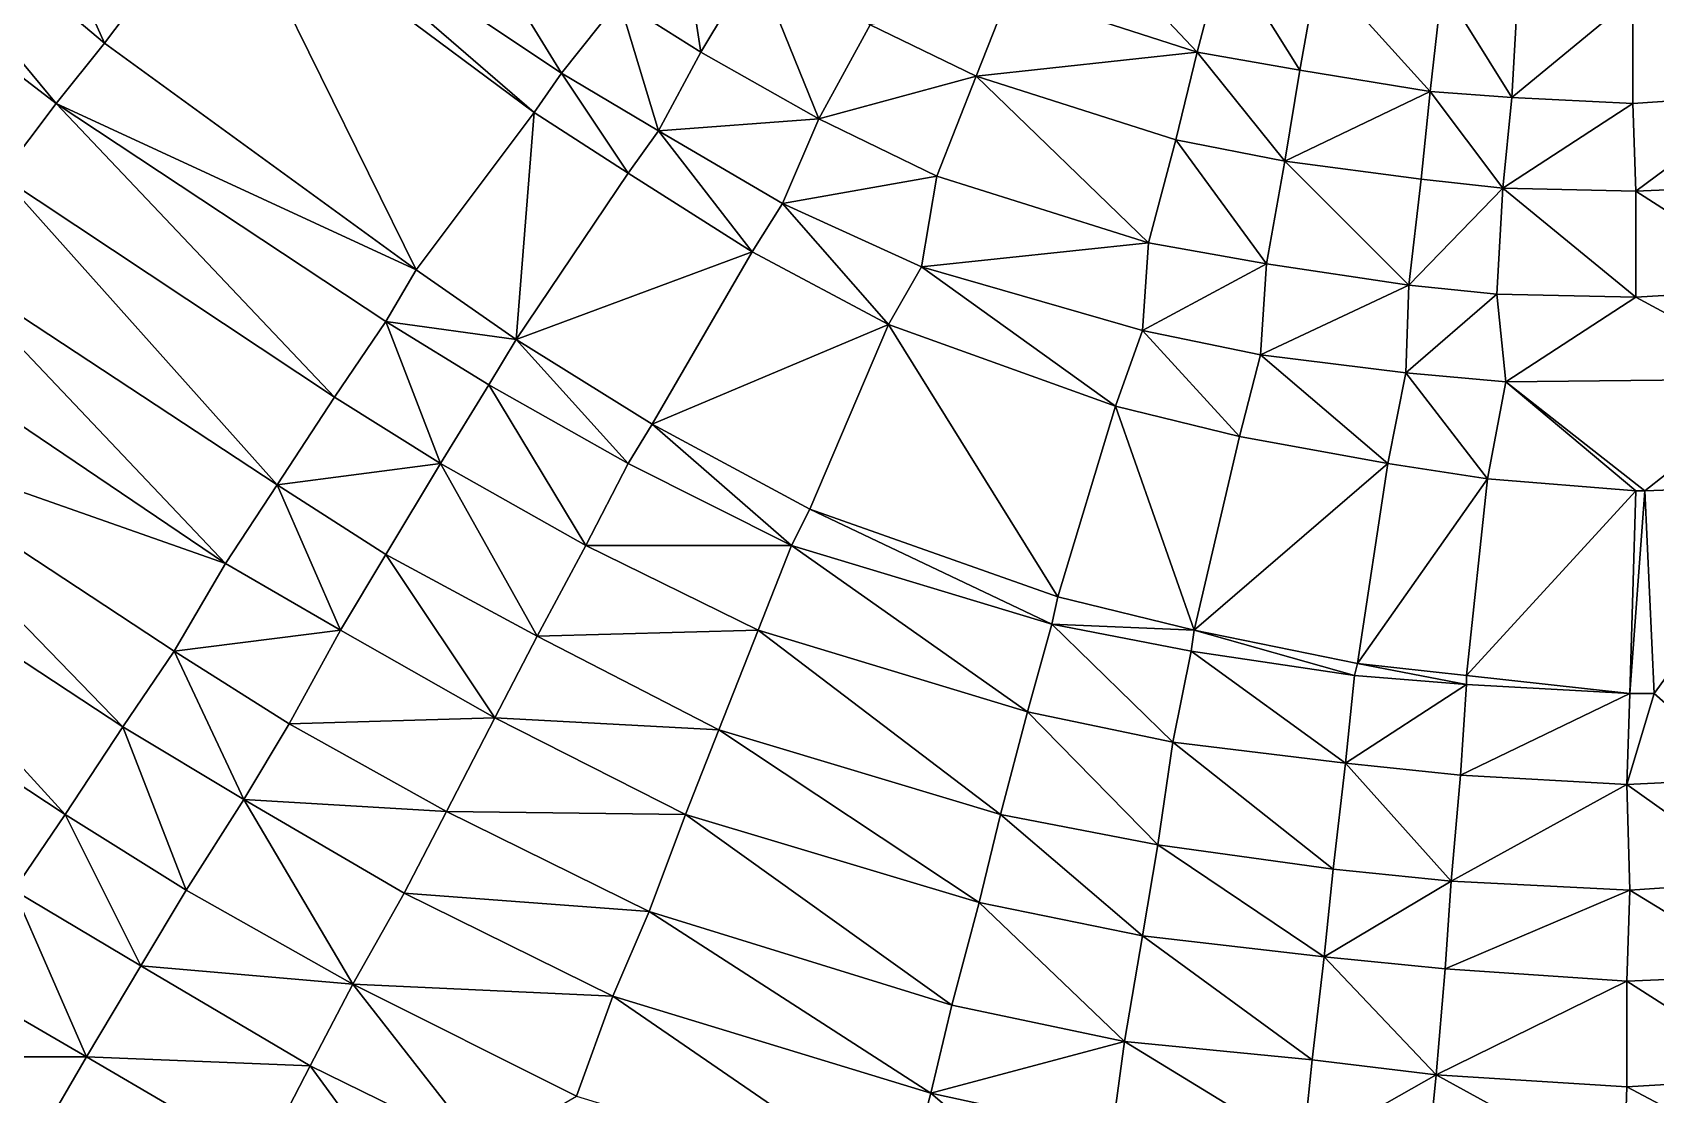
# Model space of a CAD drawing. Header units: millimetres. Extents: x 279405 to 280904, y 534349 to 535918.
# Drawn here: x 279933.1 to 280201.2, y 534726.8 to 534902.3 of the extents above; entities that cross this region are included whole.
import ezdxf

# ---------------------------------------------------------------- set-up
doc = ezdxf.new("R2010")
doc.units = ezdxf.units.MM
doc.layers.add('Карьер_конец_отработки', color=1, linetype='Continuous')

msp = doc.modelspace()

# ---------------------------------------------------------------- linework, layer by layer
at = {"layer": 'Карьер_конец_отработки', "color": 21, "true_color": 0xff914f}
for points in [[(279944.999989, 534900.500004, -161.870012), (279913.999989, 534969.500004, -167.279985), (279891.499989, 534945.500004, -167.279985), (279944.999989, 534900.500004, -161.870012)], [(279944.999989, 534900.500004, -161.870012), (279964.999989, 534927.000004, -161.870012), (279913.999989, 534969.500004, -167.279985), (279944.999989, 534900.500004, -161.870012)], [(279936.999989, 534890.500004, -140.000002), (279891.499989, 534945.500004, -167.279985), (279880.499989, 534934.000004, -140.000002), (279936.999989, 534890.500004, -140.000002)], [(279936.999989, 534890.500004, -140.000002), (279944.999989, 534900.500004, -161.870012), (279891.499989, 534945.500004, -167.279985), (279936.999989, 534890.500004, -140.000002)], [(279927.999989, 534878.500004, -140.000002), (279936.999989, 534890.500004, -140.000002), (279880.499989, 534934.000004, -140.000002), (279927.999989, 534878.500004, -140.000002)], [(280020.499989, 534895.500004, -169.999987), (279997.499989, 534933.000004, -169.999987), (279967.999989, 534930.500004, -169.999987), (280020.499989, 534895.500004, -169.999987)], [(280020.499989, 534895.500004, -169.999987), (280029.999989, 534907.500004, -169.999987), (279997.499989, 534933.000004, -169.999987), (280020.499989, 534895.500004, -169.999987)], [(280015.999989, 534889.000004, -156.900011), (279967.999989, 534930.500004, -169.999987), (279964.999989, 534927.000004, -161.870012), (280015.999989, 534889.000004, -156.900011)], [(280015.999989, 534889.000004, -156.900011), (280020.499989, 534895.500004, -169.999987), (279967.999989, 534930.500004, -169.999987), (280015.999989, 534889.000004, -156.900011)], [(279996.499989, 534863.000004, -156.900011), (279964.999989, 534927.000004, -161.870012), (279944.999989, 534900.500004, -161.870012), (279996.499989, 534863.000004, -156.900011)], [(279996.499989, 534863.000004, -156.900011), (280015.999989, 534889.000004, -156.900011), (279964.999989, 534927.000004, -161.870012), (279996.499989, 534863.000004, -156.900011)], [(280125.499989, 534899.000004, -199.999987), (280100.999989, 534925.000004, -229.999987), (280094.499989, 534909.000004, -199.999987), (280125.499989, 534899.000004, -199.999987)], [(280125.499989, 534899.000004, -199.999987), (280129.999989, 534916.000004, -229.999987), (280100.999989, 534925.000004, -229.999987), (280125.499989, 534899.000004, -199.999987)], [(280043.499989, 534899.000004, -169.999987), (280039.999989, 534922.000004, -199.999987), (280029.999989, 534907.500004, -169.999987), (280043.499989, 534899.000004, -169.999987)], [(280043.499989, 534899.000004, -169.999987), (280052.499989, 534914.000004, -199.999987), (280039.999989, 534922.000004, -199.999987), (280043.499989, 534899.000004, -169.999987)], [(280142.499989, 534896.000004, -199.999987), (280129.999989, 534916.000004, -229.999987), (280125.499989, 534899.000004, -199.999987), (280142.499989, 534896.000004, -199.999987)], [(280142.499989, 534896.000004, -199.999987), (280145.499989, 534913.000004, -229.999987), (280129.999989, 534916.000004, -229.999987), (280142.499989, 534896.000004, -199.999987)], [(280062.999989, 534888.000004, -169.999987), (280052.499989, 534914.000004, -199.999987), (280043.499989, 534899.000004, -169.999987), (280062.999989, 534888.000004, -169.999987)], [(280062.999989, 534888.000004, -169.999987), (280071.499989, 534903.500004, -199.999987), (280052.499989, 534914.000004, -199.999987), (280062.999989, 534888.000004, -169.999987)], [(280163.999989, 534892.500004, -199.999987), (280145.499989, 534913.000004, -229.999987), (280142.499989, 534896.000004, -199.999987), (280163.999989, 534892.500004, -199.999987)], [(280163.999989, 534892.500004, -199.999987), (280165.999989, 534910.000004, -229.999987), (280145.499989, 534913.000004, -229.999987), (280163.999989, 534892.500004, -199.999987)], [(280088.999989, 534895.000004, -199.999987), (280094.499989, 534909.000004, -199.999987), (280071.499989, 534903.500004, -199.999987), (280088.999989, 534895.000004, -199.999987)], [(280125.499989, 534899.000004, -199.999987), (280094.499989, 534909.000004, -199.999987), (280088.999989, 534895.000004, -199.999987), (280125.499989, 534899.000004, -199.999987)], [(280177.499989, 534891.500004, -199.999987), (280165.999989, 534910.000004, -229.999987), (280163.999989, 534892.500004, -199.999987), (280177.499989, 534891.500004, -199.999987)], [(280177.499989, 534891.500004, -199.999987), (280178.499989, 534909.000004, -229.999987), (280165.999989, 534910.000004, -229.999987), (280177.499989, 534891.500004, -199.999987)], [(280197.499989, 534908.000004, -229.999987), (280178.499989, 534909.000004, -229.999987), (280177.499989, 534891.500004, -199.999987), (280197.499989, 534908.000004, -229.999987)], [(280197.499989, 534890.500004, -199.999987), (280197.499989, 534908.000004, -229.999987), (280177.499989, 534891.500004, -199.999987), (280197.499989, 534890.500004, -199.999987)], [(280219.499989, 534892.000004, -199.999987), (280217.999989, 534909.500004, -229.999987), (280197.499989, 534908.000004, -229.999987), (280219.499989, 534892.000004, -199.999987)], [(280219.499989, 534892.000004, -199.999987), (280197.499989, 534908.000004, -229.999987), (280197.499989, 534890.500004, -199.999987), (280219.499989, 534892.000004, -199.999987)], [(280036.499989, 534886.000004, -169.999987), (280029.999989, 534907.500004, -169.999987), (280020.499989, 534895.500004, -169.999987), (280036.499989, 534886.000004, -169.999987)], [(280036.499989, 534886.000004, -169.999987), (280043.499989, 534899.000004, -169.999987), (280029.999989, 534907.500004, -169.999987), (280036.499989, 534886.000004, -169.999987)], [(280088.999989, 534895.000004, -199.999987), (280071.499989, 534903.500004, -199.999987), (280062.999989, 534888.000004, -169.999987), (280088.999989, 534895.000004, -199.999987)], [(279996.499989, 534863.000004, -156.900011), (279944.999989, 534900.500004, -161.870012), (279936.999989, 534890.500004, -140.000002), (279996.499989, 534863.000004, -156.900011)], [(280062.999989, 534888.000004, -169.999987), (280043.499989, 534899.000004, -169.999987), (280036.499989, 534886.000004, -169.999987), (280062.999989, 534888.000004, -169.999987)], [(280121.999989, 534884.500004, -199.999987), (280125.499989, 534899.000004, -199.999987), (280088.999989, 534895.000004, -199.999987), (280121.999989, 534884.500004, -199.999987)], [(280139.999989, 534881.000004, -199.999987), (280125.499989, 534899.000004, -199.999987), (280121.999989, 534884.500004, -199.999987), (280139.999989, 534881.000004, -199.999987)], [(280139.999989, 534881.000004, -199.999987), (280142.499989, 534896.000004, -199.999987), (280125.499989, 534899.000004, -199.999987), (280139.999989, 534881.000004, -199.999987)], [(280031.499989, 534879.000004, -155.370012), (280020.499989, 534895.500004, -169.999987), (280015.999989, 534889.000004, -156.900011), (280031.499989, 534879.000004, -155.370012)], [(280031.499989, 534879.000004, -155.370012), (280036.499989, 534886.000004, -169.999987), (280020.499989, 534895.500004, -169.999987), (280031.499989, 534879.000004, -155.370012)], [(280082.499989, 534878.500004, -169.999987), (280088.999989, 534895.000004, -199.999987), (280062.999989, 534888.000004, -169.999987), (280082.499989, 534878.500004, -169.999987)], [(280117.499989, 534867.500004, -169.999987), (280088.999989, 534895.000004, -199.999987), (280082.499989, 534878.500004, -169.999987), (280117.499989, 534867.500004, -169.999987)], [(280117.499989, 534867.500004, -169.999987), (280121.999989, 534884.500004, -199.999987), (280088.999989, 534895.000004, -199.999987), (280117.499989, 534867.500004, -169.999987)], [(280163.999989, 534892.500004, -199.999987), (280142.499989, 534896.000004, -199.999987), (280139.999989, 534881.000004, -199.999987), (280163.999989, 534892.500004, -199.999987)], [(280162.499989, 534878.000004, -199.999987), (280163.999989, 534892.500004, -199.999987), (280139.999989, 534881.000004, -199.999987), (280162.499989, 534878.000004, -199.999987)], [(280175.999989, 534876.500004, -199.999987), (280163.999989, 534892.500004, -199.999987), (280162.499989, 534878.000004, -199.999987), (280175.999989, 534876.500004, -199.999987)], [(280175.999989, 534876.500004, -199.999987), (280177.499989, 534891.500004, -199.999987), (280163.999989, 534892.500004, -199.999987), (280175.999989, 534876.500004, -199.999987)], [(280197.999989, 534876.000004, -199.999987), (280219.499989, 534892.000004, -199.999987), (280197.499989, 534890.500004, -199.999987), (280197.999989, 534876.000004, -199.999987)], [(280220.999989, 534877.000004, -199.999987), (280219.499989, 534892.000004, -199.999987), (280197.999989, 534876.000004, -199.999987), (280220.999989, 534877.000004, -199.999987)], [(279982.999989, 534842.000004, -140.000002), (279936.999989, 534890.500004, -140.000002), (279927.999989, 534878.500004, -140.000002), (279982.999989, 534842.000004, -140.000002)], [(279982.999989, 534842.000004, -140.000002), (279991.499989, 534854.500004, -140.000002), (279936.999989, 534890.500004, -140.000002), (279982.999989, 534842.000004, -140.000002)], [(279991.499989, 534854.500004, -140.000002), (279996.499989, 534863.000004, -156.900011), (279936.999989, 534890.500004, -140.000002), (279991.499989, 534854.500004, -140.000002)], [(280012.999989, 534851.500004, -155.370012), (280015.999989, 534889.000004, -156.900011), (279996.499989, 534863.000004, -156.900011), (280012.999989, 534851.500004, -155.370012)], [(280031.499989, 534879.000004, -155.370012), (280015.999989, 534889.000004, -156.900011), (280012.999989, 534851.500004, -155.370012), (280031.499989, 534879.000004, -155.370012)], [(280197.499989, 534890.500004, -199.999987), (280177.499989, 534891.500004, -199.999987), (280175.999989, 534876.500004, -199.999987), (280197.499989, 534890.500004, -199.999987)], [(280197.999989, 534876.000004, -199.999987), (280197.499989, 534890.500004, -199.999987), (280175.999989, 534876.500004, -199.999987), (280197.999989, 534876.000004, -199.999987)], [(280056.999989, 534874.000004, -169.999987), (280062.999989, 534888.000004, -169.999987), (280036.499989, 534886.000004, -169.999987), (280056.999989, 534874.000004, -169.999987)], [(280082.499989, 534878.500004, -169.999987), (280062.999989, 534888.000004, -169.999987), (280056.999989, 534874.000004, -169.999987), (280082.499989, 534878.500004, -169.999987)], [(280051.999989, 534866.000004, -153.349993), (280036.499989, 534886.000004, -169.999987), (280031.499989, 534879.000004, -155.370012), (280051.999989, 534866.000004, -153.349993)], [(280051.999989, 534866.000004, -153.349993), (280056.999989, 534874.000004, -169.999987), (280036.499989, 534886.000004, -169.999987), (280051.999989, 534866.000004, -153.349993)], [(280136.999989, 534864.000004, -169.999987), (280121.999989, 534884.500004, -199.999987), (280117.499989, 534867.500004, -169.999987), (280136.999989, 534864.000004, -169.999987)], [(280136.999989, 534864.000004, -169.999987), (280139.999989, 534881.000004, -199.999987), (280121.999989, 534884.500004, -199.999987), (280136.999989, 534864.000004, -169.999987)], [(280160.499989, 534860.500004, -169.999987), (280139.999989, 534881.000004, -199.999987), (280136.999989, 534864.000004, -169.999987), (280160.499989, 534860.500004, -169.999987)], [(280160.499989, 534860.500004, -169.999987), (280162.499989, 534878.000004, -199.999987), (280139.999989, 534881.000004, -199.999987), (280160.499989, 534860.500004, -169.999987)], [(279973.499989, 534827.500004, -110.000002), (279927.999989, 534878.500004, -140.000002), (279917.999989, 534864.000004, -110.000002), (279973.499989, 534827.500004, -110.000002)], [(279973.499989, 534827.500004, -110.000002), (279982.999989, 534842.000004, -140.000002), (279927.999989, 534878.500004, -140.000002), (279973.499989, 534827.500004, -110.000002)], [(280051.999989, 534866.000004, -153.349993), (280031.499989, 534879.000004, -155.370012), (280012.999989, 534851.500004, -155.370012), (280051.999989, 534866.000004, -153.349993)], [(280079.999989, 534863.500004, -169.999987), (280082.499989, 534878.500004, -169.999987), (280056.999989, 534874.000004, -169.999987), (280079.999989, 534863.500004, -169.999987)], [(280117.499989, 534867.500004, -169.999987), (280082.499989, 534878.500004, -169.999987), (280079.999989, 534863.500004, -169.999987), (280117.499989, 534867.500004, -169.999987)], [(280175.999989, 534876.500004, -199.999987), (280162.499989, 534878.000004, -199.999987), (280160.499989, 534860.500004, -169.999987), (280175.999989, 534876.500004, -199.999987)], [(280174.999989, 534859.000004, -169.999987), (280175.999989, 534876.500004, -199.999987), (280160.499989, 534860.500004, -169.999987), (280174.999989, 534859.000004, -169.999987)], [(280197.999989, 534858.500004, -169.999987), (280175.999989, 534876.500004, -199.999987), (280174.999989, 534859.000004, -169.999987), (280197.999989, 534858.500004, -169.999987)], [(280197.999989, 534858.500004, -169.999987), (280197.999989, 534876.000004, -199.999987), (280175.999989, 534876.500004, -199.999987), (280197.999989, 534858.500004, -169.999987)], [(280222.999989, 534860.000004, -169.999987), (280220.999989, 534877.000004, -199.999987), (280197.999989, 534876.000004, -199.999987), (280222.999989, 534860.000004, -169.999987)], [(280222.999989, 534860.000004, -169.999987), (280197.999989, 534876.000004, -199.999987), (280197.999989, 534858.500004, -169.999987), (280222.999989, 534860.000004, -169.999987)], [(280074.499989, 534854.000004, -151.039995), (280056.999989, 534874.000004, -169.999987), (280051.999989, 534866.000004, -153.349993), (280074.499989, 534854.000004, -151.039995)], [(280074.499989, 534854.000004, -151.039995), (280079.999989, 534863.500004, -169.999987), (280056.999989, 534874.000004, -169.999987), (280074.499989, 534854.000004, -151.039995)], [(280116.499989, 534853.000004, -169.999987), (280117.499989, 534867.500004, -169.999987), (280079.999989, 534863.500004, -169.999987), (280116.499989, 534853.000004, -169.999987)], [(280136.999989, 534864.000004, -169.999987), (280117.499989, 534867.500004, -169.999987), (280116.499989, 534853.000004, -169.999987), (280136.999989, 534864.000004, -169.999987)], [(280035.499989, 534837.500004, -153.349993), (280051.999989, 534866.000004, -153.349993), (280012.999989, 534851.500004, -155.370012), (280035.499989, 534837.500004, -153.349993)], [(280074.499989, 534854.000004, -151.039995), (280051.999989, 534866.000004, -153.349993), (280035.499989, 534837.500004, -153.349993), (280074.499989, 534854.000004, -151.039995)], [(279964.999989, 534814.500004, -110.000002), (279917.999989, 534864.000004, -110.000002), (279909.499989, 534852.000004, -110.000002), (279964.999989, 534814.500004, -110.000002)], [(279964.999989, 534814.500004, -110.000002), (279973.499989, 534827.500004, -110.000002), (279917.999989, 534864.000004, -110.000002), (279964.999989, 534814.500004, -110.000002)], [(280012.999989, 534851.500004, -155.370012), (279996.499989, 534863.000004, -156.900011), (279991.499989, 534854.500004, -140.000002), (280012.999989, 534851.500004, -155.370012)], [(280111.999989, 534840.500004, -147.65999), (280079.999989, 534863.500004, -169.999987), (280074.499989, 534854.000004, -151.039995), (280111.999989, 534840.500004, -147.65999)], [(280111.999989, 534840.500004, -147.65999), (280116.499989, 534853.000004, -169.999987), (280079.999989, 534863.500004, -169.999987), (280111.999989, 534840.500004, -147.65999)], [(280135.999989, 534849.000004, -169.999987), (280136.999989, 534864.000004, -169.999987), (280116.499989, 534853.000004, -169.999987), (280135.999989, 534849.000004, -169.999987)], [(280160.499989, 534860.500004, -169.999987), (280136.999989, 534864.000004, -169.999987), (280135.999989, 534849.000004, -169.999987), (280160.499989, 534860.500004, -169.999987)], [(280159.999989, 534846.000004, -169.999987), (280160.499989, 534860.500004, -169.999987), (280135.999989, 534849.000004, -169.999987), (280159.999989, 534846.000004, -169.999987)], [(280174.999989, 534859.000004, -169.999987), (280160.499989, 534860.500004, -169.999987), (280159.999989, 534846.000004, -169.999987), (280174.999989, 534859.000004, -169.999987)], [(280222.999989, 534845.000004, -169.999987), (280222.999989, 534860.000004, -169.999987), (280197.999989, 534858.500004, -169.999987), (280222.999989, 534845.000004, -169.999987)], [(280176.499989, 534844.500004, -169.999987), (280174.999989, 534859.000004, -169.999987), (280159.999989, 534846.000004, -169.999987), (280176.499989, 534844.500004, -169.999987)], [(280176.499989, 534844.500004, -169.999987), (280197.999989, 534858.500004, -169.999987), (280174.999989, 534859.000004, -169.999987), (280176.499989, 534844.500004, -169.999987)], [(280222.999989, 534845.000004, -169.999987), (280197.999989, 534858.500004, -169.999987), (280176.499989, 534844.500004, -169.999987), (280222.999989, 534845.000004, -169.999987)], [(280000.499989, 534831.000004, -140.000002), (279991.499989, 534854.500004, -140.000002), (279982.999989, 534842.000004, -140.000002), (280000.499989, 534831.000004, -140.000002)], [(280000.499989, 534831.000004, -140.000002), (280008.499989, 534844.000004, -140.000002), (279991.499989, 534854.500004, -140.000002), (280000.499989, 534831.000004, -140.000002)], [(280008.499989, 534844.000004, -140.000002), (280012.999989, 534851.500004, -155.370012), (279991.499989, 534854.500004, -140.000002), (280008.499989, 534844.000004, -140.000002)], [(279964.999989, 534814.500004, -110.000002), (279909.499989, 534852.000004, -110.000002), (279899.499989, 534837.500004, -80.000002), (279964.999989, 534814.500004, -110.000002)], [(280031.499989, 534831.000004, -140.000002), (280012.999989, 534851.500004, -155.370012), (280008.499989, 534844.000004, -140.000002), (280031.499989, 534831.000004, -140.000002)], [(280031.499989, 534831.000004, -140.000002), (280035.499989, 534837.500004, -153.349993), (280012.999989, 534851.500004, -155.370012), (280031.499989, 534831.000004, -140.000002)], [(280061.499989, 534823.500004, -151.039995), (280074.499989, 534854.000004, -151.039995), (280035.499989, 534837.500004, -153.349993), (280061.499989, 534823.500004, -151.039995)], [(280102.499989, 534809.000004, -147.65999), (280074.499989, 534854.000004, -151.039995), (280061.499989, 534823.500004, -151.039995), (280102.499989, 534809.000004, -147.65999)], [(280102.499989, 534809.000004, -147.65999), (280111.999989, 534840.500004, -147.65999), (280074.499989, 534854.000004, -151.039995), (280102.499989, 534809.000004, -147.65999)], [(280132.499989, 534835.500004, -145.860002), (280116.499989, 534853.000004, -169.999987), (280111.999989, 534840.500004, -147.65999), (280132.499989, 534835.500004, -145.860002)], [(280132.499989, 534835.500004, -145.860002), (280135.999989, 534849.000004, -169.999987), (280116.499989, 534853.000004, -169.999987), (280132.499989, 534835.500004, -145.860002)], [(280156.999989, 534831.000004, -143.770006), (280135.999989, 534849.000004, -169.999987), (280132.499989, 534835.500004, -145.860002), (280156.999989, 534831.000004, -143.770006)], [(280156.999989, 534831.000004, -143.770006), (280159.999989, 534846.000004, -169.999987), (280135.999989, 534849.000004, -169.999987), (280156.999989, 534831.000004, -143.770006)], [(280173.499989, 534828.500004, -142.369997), (280159.999989, 534846.000004, -169.999987), (280156.999989, 534831.000004, -143.770006), (280173.499989, 534828.500004, -142.369997)], [(280173.499989, 534828.500004, -142.369997), (280176.499989, 534844.500004, -169.999987), (280159.999989, 534846.000004, -169.999987), (280173.499989, 534828.500004, -142.369997)], [(280024.499989, 534817.500004, -140.000002), (280008.499989, 534844.000004, -140.000002), (280000.499989, 534831.000004, -140.000002), (280024.499989, 534817.500004, -140.000002)], [(280024.499989, 534817.500004, -140.000002), (280031.499989, 534831.000004, -140.000002), (280008.499989, 534844.000004, -140.000002), (280024.499989, 534817.500004, -140.000002)], [(280197.999989, 534826.500004, -140.319994), (280176.499989, 534844.500004, -169.999987), (280173.499989, 534828.500004, -142.369997), (280197.999989, 534826.500004, -140.319994)], [(280199.499989, 534826.500004, -140.000002), (280222.999989, 534845.000004, -169.999987), (280176.499989, 534844.500004, -169.999987), (280199.499989, 534826.500004, -140.000002)], [(280197.999989, 534826.500004, -140.319994), (280199.499989, 534826.500004, -140.000002), (280176.499989, 534844.500004, -169.999987), (280197.999989, 534826.500004, -140.319994)], [(280225.999989, 534827.500004, -140.000002), (280222.999989, 534845.000004, -169.999987), (280199.499989, 534826.500004, -140.000002), (280225.999989, 534827.500004, -140.000002)], [(280000.499989, 534831.000004, -140.000002), (279982.999989, 534842.000004, -140.000002), (279973.499989, 534827.500004, -110.000002), (280000.499989, 534831.000004, -140.000002)], [(280124.999989, 534803.500004, -145.860002), (280111.999989, 534840.500004, -147.65999), (280102.499989, 534809.000004, -147.65999), (280124.999989, 534803.500004, -145.860002)], [(280124.999989, 534803.500004, -145.860002), (280132.499989, 534835.500004, -145.860002), (280111.999989, 534840.500004, -147.65999), (280124.999989, 534803.500004, -145.860002)], [(279947.999989, 534787.500004, -80.000002), (279899.499989, 534837.500004, -80.000002), (279890.999989, 534825.000004, -80.000002), (279947.999989, 534787.500004, -80.000002)], [(279947.999989, 534787.500004, -80.000002), (279956.499989, 534800.000004, -80.000002), (279899.499989, 534837.500004, -80.000002), (279947.999989, 534787.500004, -80.000002)], [(279956.499989, 534800.000004, -80.000002), (279964.999989, 534814.500004, -110.000002), (279899.499989, 534837.500004, -80.000002), (279956.499989, 534800.000004, -80.000002)], [(280058.499989, 534817.500004, -140.000002), (280035.499989, 534837.500004, -153.349993), (280031.499989, 534831.000004, -140.000002), (280058.499989, 534817.500004, -140.000002)], [(280058.499989, 534817.500004, -140.000002), (280061.499989, 534823.500004, -151.039995), (280035.499989, 534837.500004, -153.349993), (280058.499989, 534817.500004, -140.000002)], [(280156.999989, 534831.000004, -143.770006), (280132.499989, 534835.500004, -145.860002), (280124.999989, 534803.500004, -145.860002), (280156.999989, 534831.000004, -143.770006)], [(279991.499989, 534816.000004, -110.000002), (280000.499989, 534831.000004, -140.000002), (279973.499989, 534827.500004, -110.000002), (279991.499989, 534816.000004, -110.000002)], [(280016.499989, 534802.500004, -110.000002), (280000.499989, 534831.000004, -140.000002), (279991.499989, 534816.000004, -110.000002), (280016.499989, 534802.500004, -110.000002)], [(280016.499989, 534802.500004, -110.000002), (280024.499989, 534817.500004, -140.000002), (280000.499989, 534831.000004, -140.000002), (280016.499989, 534802.500004, -110.000002)], [(280058.499989, 534817.500004, -140.000002), (280031.499989, 534831.000004, -140.000002), (280024.499989, 534817.500004, -140.000002), (280058.499989, 534817.500004, -140.000002)], [(280151.999989, 534798.000004, -143.770006), (280156.999989, 534831.000004, -143.770006), (280124.999989, 534803.500004, -145.860002), (280151.999989, 534798.000004, -143.770006)], [(280173.499989, 534828.500004, -142.369997), (280156.999989, 534831.000004, -143.770006), (280151.999989, 534798.000004, -143.770006), (280173.499989, 534828.500004, -142.369997)], [(279983.999989, 534803.500004, -110.000002), (279973.499989, 534827.500004, -110.000002), (279964.999989, 534814.500004, -110.000002), (279983.999989, 534803.500004, -110.000002)], [(279983.999989, 534803.500004, -110.000002), (279991.499989, 534816.000004, -110.000002), (279973.499989, 534827.500004, -110.000002), (279983.999989, 534803.500004, -110.000002)], [(280169.999989, 534796.000004, -142.369997), (280173.499989, 534828.500004, -142.369997), (280151.999989, 534798.000004, -143.770006), (280169.999989, 534796.000004, -142.369997)], [(280197.999989, 534826.500004, -140.319994), (280173.499989, 534828.500004, -142.369997), (280169.999989, 534796.000004, -142.369997), (280197.999989, 534826.500004, -140.319994)], [(280200.999989, 534793.000004, -140.000002), (280225.999989, 534827.500004, -140.000002), (280199.499989, 534826.500004, -140.000002), (280200.999989, 534793.000004, -140.000002)], [(280216.999989, 534779.000004, -140.000002), (280225.999989, 534827.500004, -140.000002), (280200.999989, 534793.000004, -140.000002), (280216.999989, 534779.000004, -140.000002)], [(279938.499989, 534773.000004, -50.000002), (279890.999989, 534825.000004, -80.000002), (279880.999989, 534811.000004, -50.000002), (279938.499989, 534773.000004, -50.000002)], [(279938.499989, 534773.000004, -50.000002), (279947.999989, 534787.500004, -80.000002), (279890.999989, 534825.000004, -80.000002), (279938.499989, 534773.000004, -50.000002)], [(280196.999989, 534793.000004, -140.319994), (280197.999989, 534826.500004, -140.319994), (280169.999989, 534796.000004, -142.369997), (280196.999989, 534793.000004, -140.319994)], [(280200.999989, 534793.000004, -140.000002), (280199.499989, 534826.500004, -140.000002), (280196.999989, 534793.000004, -140.319994), (280200.999989, 534793.000004, -140.000002)], [(280199.499989, 534826.500004, -140.000002), (280197.999989, 534826.500004, -140.319994), (280196.999989, 534793.000004, -140.319994), (280199.499989, 534826.500004, -140.000002)], [(280101.499989, 534804.500004, -140.000002), (280061.499989, 534823.500004, -151.039995), (280058.499989, 534817.500004, -140.000002), (280101.499989, 534804.500004, -140.000002)], [(280101.499989, 534804.500004, -140.000002), (280102.499989, 534809.000004, -147.65999), (280061.499989, 534823.500004, -151.039995), (280101.499989, 534804.500004, -140.000002)], [(280052.999989, 534803.500004, -140.000002), (280024.499989, 534817.500004, -140.000002), (280016.499989, 534802.500004, -110.000002), (280052.999989, 534803.500004, -140.000002)], [(280052.999989, 534803.500004, -140.000002), (280058.499989, 534817.500004, -140.000002), (280024.499989, 534817.500004, -140.000002), (280052.999989, 534803.500004, -140.000002)], [(280097.499989, 534790.000004, -140.000002), (280058.499989, 534817.500004, -140.000002), (280052.999989, 534803.500004, -140.000002), (280097.499989, 534790.000004, -140.000002)], [(280097.499989, 534790.000004, -140.000002), (280101.499989, 534804.500004, -140.000002), (280058.499989, 534817.500004, -140.000002), (280097.499989, 534790.000004, -140.000002)], [(279983.999989, 534803.500004, -110.000002), (279964.999989, 534814.500004, -110.000002), (279956.499989, 534800.000004, -80.000002), (279983.999989, 534803.500004, -110.000002)], [(280009.499989, 534789.000004, -110.000002), (279991.499989, 534816.000004, -110.000002), (279983.999989, 534803.500004, -110.000002), (280009.499989, 534789.000004, -110.000002)], [(280009.499989, 534789.000004, -110.000002), (280016.499989, 534802.500004, -110.000002), (279991.499989, 534816.000004, -110.000002), (280009.499989, 534789.000004, -110.000002)], [(279929.999989, 534760.500004, -50.000002), (279938.499989, 534773.000004, -50.000002), (279880.999989, 534811.000004, -50.000002), (279929.999989, 534760.500004, -50.000002)], [(280124.999989, 534803.500004, -145.860002), (280102.499989, 534809.000004, -147.65999), (280101.499989, 534804.500004, -140.000002), (280124.999989, 534803.500004, -145.860002)], [(279975.499989, 534788.000004, -80.000002), (279983.999989, 534803.500004, -110.000002), (279956.499989, 534800.000004, -80.000002), (279975.499989, 534788.000004, -80.000002)], [(280009.499989, 534789.000004, -110.000002), (279983.999989, 534803.500004, -110.000002), (279975.499989, 534788.000004, -80.000002), (280009.499989, 534789.000004, -110.000002)], [(280046.499989, 534787.000004, -110.000002), (280052.999989, 534803.500004, -140.000002), (280016.499989, 534802.500004, -110.000002), (280046.499989, 534787.000004, -110.000002)], [(280092.999989, 534773.000004, -110.000002), (280052.999989, 534803.500004, -140.000002), (280046.499989, 534787.000004, -110.000002), (280092.999989, 534773.000004, -110.000002)], [(280092.999989, 534773.000004, -110.000002), (280097.499989, 534790.000004, -140.000002), (280052.999989, 534803.500004, -140.000002), (280092.999989, 534773.000004, -110.000002)], [(280121.499989, 534785.000004, -140.000002), (280101.499989, 534804.500004, -140.000002), (280097.499989, 534790.000004, -140.000002), (280121.499989, 534785.000004, -140.000002)], [(280121.499989, 534785.000004, -140.000002), (280124.499989, 534800.000004, -140.000002), (280101.499989, 534804.500004, -140.000002), (280121.499989, 534785.000004, -140.000002)], [(280124.499989, 534800.000004, -140.000002), (280124.999989, 534803.500004, -145.860002), (280101.499989, 534804.500004, -140.000002), (280124.499989, 534800.000004, -140.000002)], [(280151.499989, 534796.000004, -140.000002), (280124.999989, 534803.500004, -145.860002), (280124.499989, 534800.000004, -140.000002), (280151.499989, 534796.000004, -140.000002)], [(280151.499989, 534796.000004, -140.000002), (280151.999989, 534798.000004, -143.770006), (280124.999989, 534803.500004, -145.860002), (280151.499989, 534796.000004, -140.000002)], [(280046.499989, 534787.000004, -110.000002), (280016.499989, 534802.500004, -110.000002), (280009.499989, 534789.000004, -110.000002), (280046.499989, 534787.000004, -110.000002)], [(279967.999989, 534775.500004, -80.000002), (279956.499989, 534800.000004, -80.000002), (279947.999989, 534787.500004, -80.000002), (279967.999989, 534775.500004, -80.000002)], [(279967.999989, 534775.500004, -80.000002), (279975.499989, 534788.000004, -80.000002), (279956.499989, 534800.000004, -80.000002), (279967.999989, 534775.500004, -80.000002)], [(280149.999989, 534781.500004, -140.000002), (280124.499989, 534800.000004, -140.000002), (280121.499989, 534785.000004, -140.000002), (280149.999989, 534781.500004, -140.000002)], [(280149.999989, 534781.500004, -140.000002), (280151.499989, 534796.000004, -140.000002), (280124.499989, 534800.000004, -140.000002), (280149.999989, 534781.500004, -140.000002)], [(280169.999989, 534794.500004, -140.000002), (280151.999989, 534798.000004, -143.770006), (280151.499989, 534796.000004, -140.000002), (280169.999989, 534794.500004, -140.000002)], [(280169.999989, 534794.500004, -140.000002), (280169.999989, 534796.000004, -142.369997), (280151.999989, 534798.000004, -143.770006), (280169.999989, 534794.500004, -140.000002)], [(280169.999989, 534794.500004, -140.000002), (280151.499989, 534796.000004, -140.000002), (280149.999989, 534781.500004, -140.000002), (280169.999989, 534794.500004, -140.000002)], [(280196.999989, 534793.000004, -140.000002), (280169.999989, 534796.000004, -142.369997), (280169.999989, 534794.500004, -140.000002), (280196.999989, 534793.000004, -140.000002)], [(280196.999989, 534793.000004, -140.000002), (280196.999989, 534793.000004, -140.319994), (280169.999989, 534796.000004, -142.369997), (280196.999989, 534793.000004, -140.000002)], [(280168.999989, 534779.500004, -140.000002), (280169.999989, 534794.500004, -140.000002), (280149.999989, 534781.500004, -140.000002), (280168.999989, 534779.500004, -140.000002)], [(280196.999989, 534793.000004, -140.000002), (280169.999989, 534794.500004, -140.000002), (280168.999989, 534779.500004, -140.000002), (280196.999989, 534793.000004, -140.000002)], [(280196.499989, 534778.000004, -140.000002), (280196.999989, 534793.000004, -140.000002), (280168.999989, 534779.500004, -140.000002), (280196.499989, 534778.000004, -140.000002)], [(280216.999989, 534779.000004, -140.000002), (280200.999989, 534793.000004, -140.000002), (280196.499989, 534778.000004, -140.000002), (280216.999989, 534779.000004, -140.000002)], [(280200.999989, 534793.000004, -140.000002), (280196.999989, 534793.000004, -140.000002), (280196.499989, 534778.000004, -140.000002), (280200.999989, 534793.000004, -140.000002)], [(280200.999989, 534793.000004, -140.000002), (280196.999989, 534793.000004, -140.319994), (280196.999989, 534793.000004, -140.000002), (280200.999989, 534793.000004, -140.000002)], [(280118.999989, 534768.000004, -110.000002), (280097.499989, 534790.000004, -140.000002), (280092.999989, 534773.000004, -110.000002), (280118.999989, 534768.000004, -110.000002)], [(280118.999989, 534768.000004, -110.000002), (280121.499989, 534785.000004, -140.000002), (280097.499989, 534790.000004, -140.000002), (280118.999989, 534768.000004, -110.000002)], [(279958.499989, 534760.500004, -50.000002), (279947.999989, 534787.500004, -80.000002), (279938.499989, 534773.000004, -50.000002), (279958.499989, 534760.500004, -50.000002)], [(279958.499989, 534760.500004, -50.000002), (279967.999989, 534775.500004, -80.000002), (279947.999989, 534787.500004, -80.000002), (279958.499989, 534760.500004, -50.000002)], [(280001.499989, 534773.500004, -80.000002), (279975.499989, 534788.000004, -80.000002), (279967.999989, 534775.500004, -80.000002), (280001.499989, 534773.500004, -80.000002)], [(280001.499989, 534773.500004, -80.000002), (280009.499989, 534789.000004, -110.000002), (279975.499989, 534788.000004, -80.000002), (280001.499989, 534773.500004, -80.000002)], [(280040.999989, 534773.000004, -110.000002), (280009.499989, 534789.000004, -110.000002), (280001.499989, 534773.500004, -80.000002), (280040.999989, 534773.000004, -110.000002)], [(280040.999989, 534773.000004, -110.000002), (280046.499989, 534787.000004, -110.000002), (280009.499989, 534789.000004, -110.000002), (280040.999989, 534773.000004, -110.000002)], [(280089.499989, 534758.500004, -110.000002), (280046.499989, 534787.000004, -110.000002), (280040.999989, 534773.000004, -110.000002), (280089.499989, 534758.500004, -110.000002)], [(280089.499989, 534758.500004, -110.000002), (280092.999989, 534773.000004, -110.000002), (280046.499989, 534787.000004, -110.000002), (280089.499989, 534758.500004, -110.000002)], [(280147.999989, 534764.000004, -110.000002), (280121.499989, 534785.000004, -140.000002), (280118.999989, 534768.000004, -110.000002), (280147.999989, 534764.000004, -110.000002)], [(280147.999989, 534764.000004, -110.000002), (280149.999989, 534781.500004, -140.000002), (280121.499989, 534785.000004, -140.000002), (280147.999989, 534764.000004, -110.000002)], [(280167.499989, 534762.000004, -110.000002), (280149.999989, 534781.500004, -140.000002), (280147.999989, 534764.000004, -110.000002), (280167.499989, 534762.000004, -110.000002)], [(280167.499989, 534762.000004, -110.000002), (280168.999989, 534779.500004, -140.000002), (280149.999989, 534781.500004, -140.000002), (280167.499989, 534762.000004, -110.000002)], [(280196.499989, 534778.000004, -140.000002), (280168.999989, 534779.500004, -140.000002), (280167.499989, 534762.000004, -110.000002), (280196.499989, 534778.000004, -140.000002)], [(280218.999989, 534762.000004, -110.000002), (280216.999989, 534779.000004, -140.000002), (280196.499989, 534778.000004, -140.000002), (280218.999989, 534762.000004, -110.000002)], [(280196.999989, 534760.500004, -110.000002), (280196.499989, 534778.000004, -140.000002), (280167.499989, 534762.000004, -110.000002), (280196.999989, 534760.500004, -110.000002)], [(280196.999989, 534760.500004, -110.000002), (280218.999989, 534762.000004, -110.000002), (280196.499989, 534778.000004, -140.000002), (280196.999989, 534760.500004, -110.000002)], [(279985.999989, 534745.000004, -50.000002), (279967.999989, 534775.500004, -80.000002), (279958.499989, 534760.500004, -50.000002), (279985.999989, 534745.000004, -50.000002)], [(279985.999989, 534745.000004, -50.000002), (279994.499989, 534760.000004, -80.000002), (279967.999989, 534775.500004, -80.000002), (279985.999989, 534745.000004, -50.000002)], [(279994.499989, 534760.000004, -80.000002), (280001.499989, 534773.500004, -80.000002), (279967.999989, 534775.500004, -80.000002), (279994.499989, 534760.000004, -80.000002)], [(279950.999989, 534748.000004, -50.000002), (279938.499989, 534773.000004, -50.000002), (279929.999989, 534760.500004, -50.000002), (279950.999989, 534748.000004, -50.000002)], [(279950.999989, 534748.000004, -50.000002), (279958.499989, 534760.500004, -50.000002), (279938.499989, 534773.000004, -50.000002), (279950.999989, 534748.000004, -50.000002)], [(280034.999989, 534757.000004, -80.000002), (280001.499989, 534773.500004, -80.000002), (279994.499989, 534760.000004, -80.000002), (280034.999989, 534757.000004, -80.000002)], [(280034.999989, 534757.000004, -80.000002), (280040.999989, 534773.000004, -110.000002), (280001.499989, 534773.500004, -80.000002), (280034.999989, 534757.000004, -80.000002)], [(280084.999989, 534741.500004, -80.000002), (280040.999989, 534773.000004, -110.000002), (280034.999989, 534757.000004, -80.000002), (280084.999989, 534741.500004, -80.000002)], [(280084.999989, 534741.500004, -80.000002), (280089.499989, 534758.500004, -110.000002), (280040.999989, 534773.000004, -110.000002), (280084.999989, 534741.500004, -80.000002)], [(280116.499989, 534753.000004, -110.000002), (280092.999989, 534773.000004, -110.000002), (280089.499989, 534758.500004, -110.000002), (280116.499989, 534753.000004, -110.000002)], [(280116.499989, 534753.000004, -110.000002), (280118.999989, 534768.000004, -110.000002), (280092.999989, 534773.000004, -110.000002), (280116.499989, 534753.000004, -110.000002)], [(280146.499989, 534749.500004, -110.000002), (280118.999989, 534768.000004, -110.000002), (280116.499989, 534753.000004, -110.000002), (280146.499989, 534749.500004, -110.000002)], [(280146.499989, 534749.500004, -110.000002), (280147.999989, 534764.000004, -110.000002), (280118.999989, 534768.000004, -110.000002), (280146.499989, 534749.500004, -110.000002)], [(280167.499989, 534762.000004, -110.000002), (280147.999989, 534764.000004, -110.000002), (280146.499989, 534749.500004, -110.000002), (280167.499989, 534762.000004, -110.000002)], [(279941.999989, 534733.000004, -20.000002), (279929.999989, 534760.500004, -50.000002), (279920.499989, 534745.500004, -20.000002), (279941.999989, 534733.000004, -20.000002)], [(279941.999989, 534733.000004, -20.000002), (279950.999989, 534748.000004, -50.000002), (279929.999989, 534760.500004, -50.000002), (279941.999989, 534733.000004, -20.000002)], [(279985.999989, 534745.000004, -50.000002), (279958.499989, 534760.500004, -50.000002), (279950.999989, 534748.000004, -50.000002), (279985.999989, 534745.000004, -50.000002)], [(280166.499989, 534747.500004, -110.000002), (280167.499989, 534762.000004, -110.000002), (280146.499989, 534749.500004, -110.000002), (280166.499989, 534747.500004, -110.000002)], [(280196.999989, 534760.500004, -110.000002), (280167.499989, 534762.000004, -110.000002), (280166.499989, 534747.500004, -110.000002), (280196.999989, 534760.500004, -110.000002)], [(280196.499989, 534745.500004, -110.000002), (280196.999989, 534760.500004, -110.000002), (280166.499989, 534747.500004, -110.000002), (280196.499989, 534745.500004, -110.000002)], [(280219.999989, 534746.500004, -110.000002), (280196.999989, 534760.500004, -110.000002), (280196.499989, 534745.500004, -110.000002), (280219.999989, 534746.500004, -110.000002)], [(280219.999989, 534746.500004, -110.000002), (280218.999989, 534762.000004, -110.000002), (280196.999989, 534760.500004, -110.000002), (280219.999989, 534746.500004, -110.000002)], [(280028.999989, 534743.000004, -80.000002), (279994.499989, 534760.000004, -80.000002), (279985.999989, 534745.000004, -50.000002), (280028.999989, 534743.000004, -80.000002)], [(280028.999989, 534743.000004, -80.000002), (280034.999989, 534757.000004, -80.000002), (279994.499989, 534760.000004, -80.000002), (280028.999989, 534743.000004, -80.000002)], [(280113.499989, 534735.500004, -80.000002), (280089.499989, 534758.500004, -110.000002), (280084.999989, 534741.500004, -80.000002), (280113.499989, 534735.500004, -80.000002)], [(280113.499989, 534735.500004, -80.000002), (280116.499989, 534753.000004, -110.000002), (280089.499989, 534758.500004, -110.000002), (280113.499989, 534735.500004, -80.000002)], [(280081.499989, 534727.000004, -80.000002), (280034.999989, 534757.000004, -80.000002), (280028.999989, 534743.000004, -80.000002), (280081.499989, 534727.000004, -80.000002)], [(280081.499989, 534727.000004, -80.000002), (280084.999989, 534741.500004, -80.000002), (280034.999989, 534757.000004, -80.000002), (280081.499989, 534727.000004, -80.000002)], [(280144.499989, 534732.500004, -80.000002), (280116.499989, 534753.000004, -110.000002), (280113.499989, 534735.500004, -80.000002), (280144.499989, 534732.500004, -80.000002)], [(280144.499989, 534732.500004, -80.000002), (280146.499989, 534749.500004, -110.000002), (280116.499989, 534753.000004, -110.000002), (280144.499989, 534732.500004, -80.000002)], [(280164.999989, 534730.000004, -80.000002), (280146.499989, 534749.500004, -110.000002), (280144.499989, 534732.500004, -80.000002), (280164.999989, 534730.000004, -80.000002)], [(280164.999989, 534730.000004, -80.000002), (280166.499989, 534747.500004, -110.000002), (280146.499989, 534749.500004, -110.000002), (280164.999989, 534730.000004, -80.000002)], [(279978.999989, 534731.500004, -50.000002), (279950.999989, 534748.000004, -50.000002), (279941.999989, 534733.000004, -20.000002), (279978.999989, 534731.500004, -50.000002)], [(279978.999989, 534731.500004, -50.000002), (279985.999989, 534745.000004, -50.000002), (279950.999989, 534748.000004, -50.000002), (279978.999989, 534731.500004, -50.000002)], [(280196.499989, 534745.500004, -110.000002), (280166.499989, 534747.500004, -110.000002), (280164.999989, 534730.000004, -80.000002), (280196.499989, 534745.500004, -110.000002)], [(279941.999989, 534733.000004, -20.000002), (279920.499989, 534745.500004, -20.000002), (279912.999989, 534733.000004, -20.000002), (279941.999989, 534733.000004, -20.000002)], [(280007.499989, 534717.500004, -50.000002), (279985.999989, 534745.000004, -50.000002), (279978.999989, 534731.500004, -50.000002), (280007.499989, 534717.500004, -50.000002)], [(280007.499989, 534717.500004, -50.000002), (280022.999989, 534726.500004, -50.000002), (279985.999989, 534745.000004, -50.000002), (280007.499989, 534717.500004, -50.000002)], [(280022.999989, 534726.500004, -50.000002), (280028.999989, 534743.000004, -80.000002), (279985.999989, 534745.000004, -50.000002), (280022.999989, 534726.500004, -50.000002)], [(280196.499989, 534728.000004, -80.000002), (280196.499989, 534745.500004, -110.000002), (280164.999989, 534730.000004, -80.000002), (280196.499989, 534728.000004, -80.000002)], [(280221.499989, 534729.500004, -80.000002), (280219.999989, 534746.500004, -110.000002), (280196.499989, 534745.500004, -110.000002), (280221.499989, 534729.500004, -80.000002)], [(280221.499989, 534729.500004, -80.000002), (280196.499989, 534745.500004, -110.000002), (280196.499989, 534728.000004, -80.000002), (280221.499989, 534729.500004, -80.000002)], [(280076.999989, 534710.000004, -50.000002), (280028.999989, 534743.000004, -80.000002), (280022.999989, 534726.500004, -50.000002), (280076.999989, 534710.000004, -50.000002)], [(280076.999989, 534710.000004, -50.000002), (280081.499989, 534727.000004, -80.000002), (280028.999989, 534743.000004, -80.000002), (280076.999989, 534710.000004, -50.000002)], [(280113.499989, 534735.500004, -80.000002), (280084.999989, 534741.500004, -80.000002), (280081.499989, 534727.000004, -80.000002), (280113.499989, 534735.500004, -80.000002)], [(280111.499989, 534720.500004, -80.000002), (280113.499989, 534735.500004, -80.000002), (280081.499989, 534727.000004, -80.000002), (280111.499989, 534720.500004, -80.000002)], [(280142.999989, 534717.500004, -80.000002), (280113.499989, 534735.500004, -80.000002), (280111.499989, 534720.500004, -80.000002), (280142.999989, 534717.500004, -80.000002)], [(280142.999989, 534717.500004, -80.000002), (280144.499989, 534732.500004, -80.000002), (280113.499989, 534735.500004, -80.000002), (280142.999989, 534717.500004, -80.000002)], [(279930.999989, 534713.500004, -6.449999), (279934.499989, 534720.000004, -20.000002), (279912.999989, 534733.000004, -20.000002), (279930.999989, 534713.500004, -6.449999)], [(279934.499989, 534720.000004, -20.000002), (279941.999989, 534733.000004, -20.000002), (279912.999989, 534733.000004, -20.000002), (279934.499989, 534720.000004, -20.000002)], [(279970.999989, 534716.000004, -20.000002), (279941.999989, 534733.000004, -20.000002), (279934.499989, 534720.000004, -20.000002), (279970.999989, 534716.000004, -20.000002)], [(279970.999989, 534716.000004, -20.000002), (279978.999989, 534731.500004, -50.000002), (279941.999989, 534733.000004, -20.000002), (279970.999989, 534716.000004, -20.000002)], [(280000.499989, 534702.000004, -20.000002), (279978.999989, 534731.500004, -50.000002), (279970.999989, 534716.000004, -20.000002), (280000.499989, 534702.000004, -20.000002)], [(280000.499989, 534702.000004, -20.000002), (280007.499989, 534717.500004, -50.000002), (279978.999989, 534731.500004, -50.000002), (280000.499989, 534702.000004, -20.000002)], [(280164.999989, 534730.000004, -80.000002), (280144.499989, 534732.500004, -80.000002), (280142.999989, 534717.500004, -80.000002), (280164.999989, 534730.000004, -80.000002)], [(280163.499989, 534715.000004, -80.000002), (280164.999989, 534730.000004, -80.000002), (280142.999989, 534717.500004, -80.000002), (280163.499989, 534715.000004, -80.000002)], [(280195.999989, 534713.000004, -80.000002), (280164.999989, 534730.000004, -80.000002), (280163.499989, 534715.000004, -80.000002), (280195.999989, 534713.000004, -80.000002)], [(280195.999989, 534713.000004, -80.000002), (280196.499989, 534728.000004, -80.000002), (280164.999989, 534730.000004, -80.000002), (280195.999989, 534713.000004, -80.000002)], [(280222.999989, 534714.000004, -80.000002), (280221.499989, 534729.500004, -80.000002), (280196.499989, 534728.000004, -80.000002), (280222.999989, 534714.000004, -80.000002)], [(280108.999989, 534703.500004, -50.000002), (280081.499989, 534727.000004, -80.000002), (280076.999989, 534710.000004, -50.000002), (280108.999989, 534703.500004, -50.000002)], [(280108.999989, 534703.500004, -50.000002), (280111.499989, 534720.500004, -80.000002), (280081.499989, 534727.000004, -80.000002), (280108.999989, 534703.500004, -50.000002)], [(280222.999989, 534714.000004, -80.000002), (280196.499989, 534728.000004, -80.000002), (280195.999989, 534713.000004, -80.000002), (280222.999989, 534714.000004, -80.000002)]]:
    msp.add_3dface(points, dxfattribs=at)

doc.saveas('drawing.dxf')
